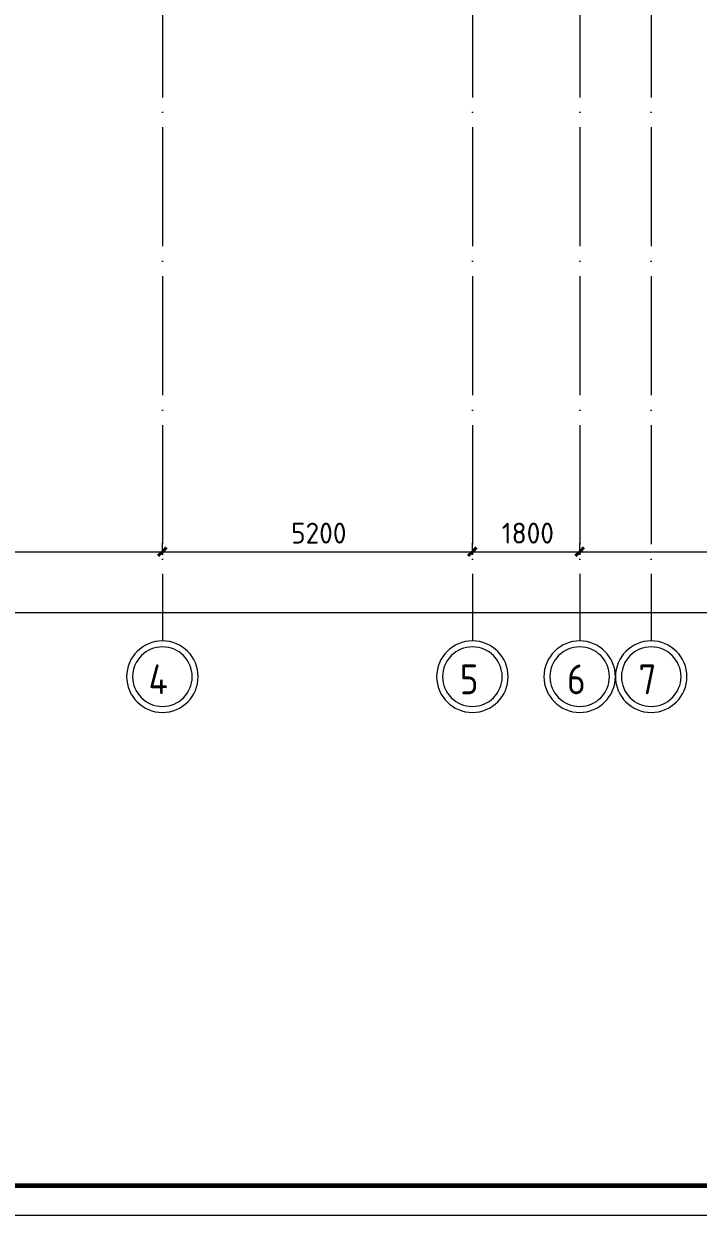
# Model space of a CAD drawing. Header units: millimetres. Extents: x -695119 to 412940, y -249585 to 622758.
# Drawn here: x 118836 to 130149, y 37769 to 57769 of the extents above; entities that cross this region are included whole.
import ezdxf

# ---------------------------------------------------------------- set-up
doc = ezdxf.new("R2010")
doc.units = ezdxf.units.MM
doc.linetypes.add('ADSK_Линия сетки', pattern=[25, 20, -2.5, 0, -2.5])
for name, color, linetype, lineweight in [('Оси', 252, 'Continuous', 9), ('ОФ_рамка', 8, 'Continuous', 60), ('Размеры', 7, 'Continuous', 9)]:
    doc.layers.add(name, color=color, linetype=linetype, lineweight=lineweight)
doc.styles.add('GOST Common_2', font='', dxfattribs={"width": 0.9, "height": 250})
doc.styles.add('GOST Common_4', font='', dxfattribs={"height": 7})
doc.styles.get('GOST Common_2').set_extended_font_data('GOST type B')
doc.styles.get('GOST Common_4').set_extended_font_data('GOST type B')

# ---------------------------------------------------------------- blocks, each defined once
blk = doc.blocks.new('1 этаж')
at = {"layer": 'Оси', "color": 251, "linetype": 'ADSK_Линия сетки', "ltscale": 100, "true_color": 0x636466}
for p, q in [((-53658, -2642), (-53658, -33768)), ((-48458, -2642), (-48458, -33768)), ((-46658, -2642), (-46658, -33768)), ((-45458, -2642), (-45458, -33768))]:
    blk.add_line(p, q, dxfattribs=at)
at = {"layer": 'Оси', "color": 251, "lineweight": 20, "true_color": 0x636466}
for centre, radius, start, end in [((-53658, -34368), 600, 0, 180), ((-48458, -34368), 600, 0, 180), ((-46658, -34368), 600, 0, 180), ((-45458, -34368), 600, 0, 180), ((-53658, -34368), 500, 0, 180), ((-48458, -34368), 500, 0, 180), ((-46658, -34368), 500, 0, 180), ((-45458, -34368), 500, 0, 180), ((-53658, -34368), 600, 180, 0), ((-53658, -34368), 500, 180, 0), ((-48458, -34368), 600, 180, 0), ((-48458, -34368), 500, 180, 0), ((-46658, -34368), 600, 180, 0), ((-46658, -34368), 500, 180, 0), ((-45458, -34368), 600, 180, 0), ((-45458, -34368), 500, 180, 0)]:
    blk.add_arc(centre, radius, start, end, dxfattribs=at)
at = {"layer": 'Размеры', "color": 251, "lineweight": 20, "true_color": 0x636466}
for p, q in [((-53658, -32271), (-53658, -32121)), ((-53658, -32271), (-53658, -32121)), ((-48458, -32271), (-48458, -32121)), ((-48458, -32271), (-48458, -32121)), ((-46658, -32271), (-46658, -32121)), ((-46658, -32271), (-46658, -32121)), ((-59308, -32271), (-53658, -32271)), ((-53658, -32271), (-53658, -32321)), ((-53658, -32271), (-48458, -32271)), ((-53658, -32271), (-53658, -32321)), ((-48458, -32271), (-48458, -32321)), ((-48458, -32271), (-46658, -32271)), ((-48458, -32271), (-48458, -32321)), ((-46658, -32271), (-46658, -32321)), ((-46658, -32271), (-41458, -32271)), ((-46658, -32271), (-46658, -32321)), ((-65608, -33289), (2292, -33289))]:
    blk.add_line(p, q, dxfattribs=at)
at = {"layer": 'Размеры', "color": 251, "lineweight": 40, "true_color": 0x636466}
for p, q in [((-53658, -32271), (-53587, -32200)), ((-53658, -32271), (-53587, -32200)), ((-48458, -32271), (-48387, -32200)), ((-48458, -32271), (-48387, -32200)), ((-46658, -32271), (-46587, -32200)), ((-46658, -32271), (-46587, -32200)), ((-53658, -32271), (-53729, -32341)), ((-53658, -32271), (-53729, -32341)), ((-48458, -32271), (-48529, -32341)), ((-48458, -32271), (-48529, -32341)), ((-46658, -32271), (-46729, -32341)), ((-46658, -32271), (-46729, -32341))]:
    blk.add_line(p, q, dxfattribs=at)
at = {"layer": 'Оси', "color": 251, "true_color": 0x636466, "style": 'GOST Common_2', "width": 0.9}
for s, p in [('4', (-53890, -34663)), ('5', (-48669, -34663)), ('6', (-46869, -34663)), ('7', (-45671, -34663))]:
    blk.add_text(s, height=500, dxfattribs=at).set_placement(p)
at = {"layer": 'Размеры', "color": 251, "lineweight": 20, "true_color": 0x636466, "char_height": 350, "attachment_point": 1, "line_spacing_factor": 1.022761, "style": 'GOST Common_4'}
for s, insert, width in [('5200', (-51499, -31783), 1059.58), ('1800', (-47966, -31783), 980.83)]:
    blk.add_mtext(s, dxfattribs=dict(at, insert=insert, width=width))
blk = doc.blocks.new('А0')
at = {"layer": 'ОФ_рамка', "color": 0, "linetype": 'Continuous', "ltscale": 100}
blk.add_lwpolyline([(224168, -393217), (340568, -393217)], dxfattribs=at)
at = {"layer": 'ОФ_рамка', "color": 0, "linetype": 'Continuous', "lineweight": 5, "ltscale": 100}
blk.add_lwpolyline([(222168, -393717), (341068, -393717)], dxfattribs=at)

msp = doc.modelspace()

# ---------------------------------------------------------------- block references
msp.add_blockref('1 этаж', (174819.19, 81176.937))
at = {"layer": 'ОФ_рамка', "color": 0, "lineweight": -2}
msp.add_blockref('А0', (-134782.391, 431485.555), dxfattribs=at)

doc.saveas('drawing.dxf')
